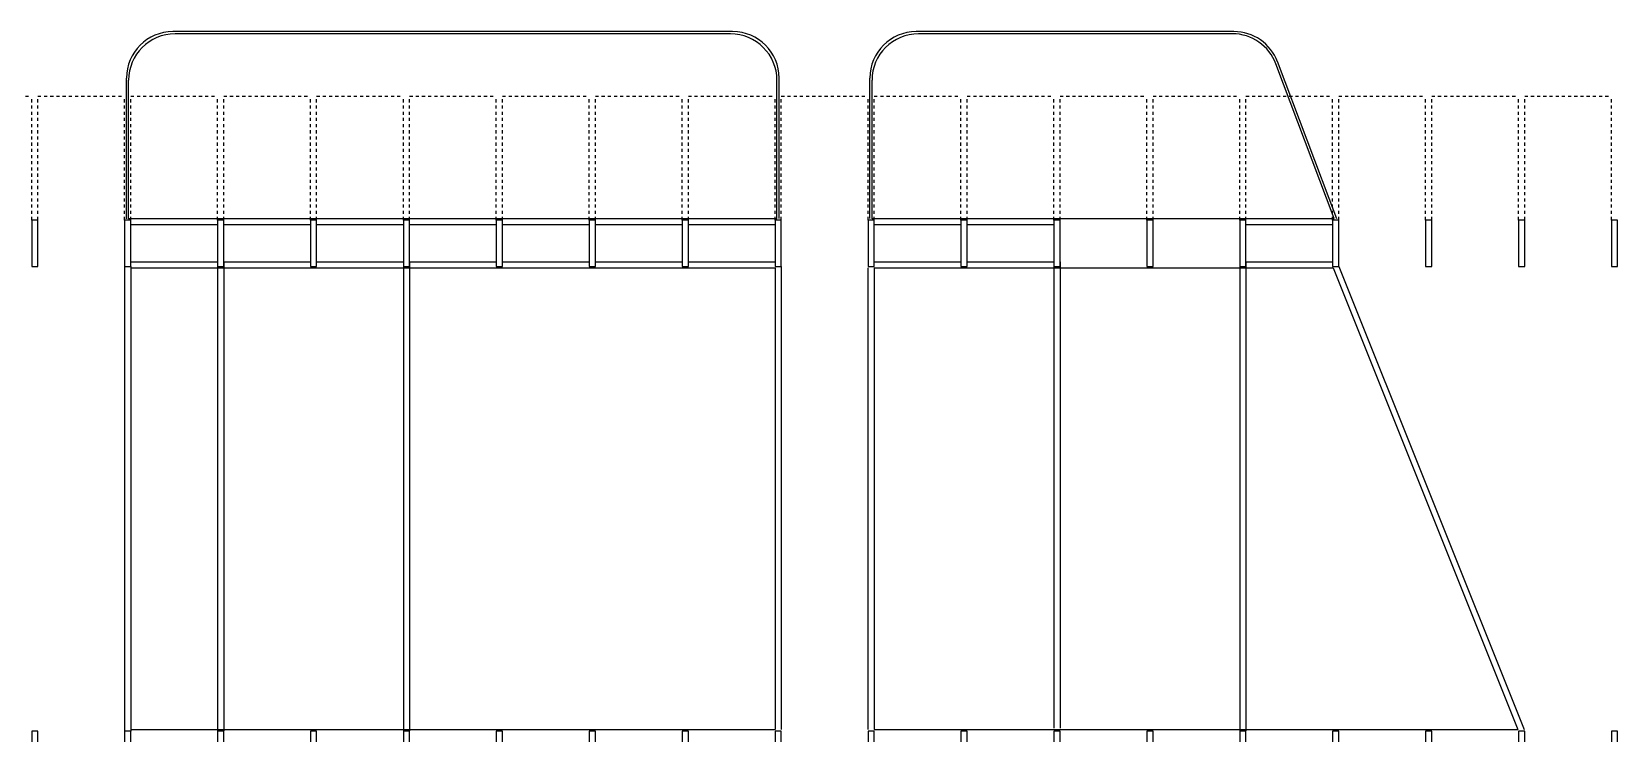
# Model space of a CAD drawing. Extents: x -31 to 207, y 425 to 518.
# Drawn here: x 48.2 to 99.3, y 466.8 to 489.4 of the extents above; entities that cross this region are included whole.
import ezdxf

# ---------------------------------------------------------------- set-up
doc = ezdxf.new("R2010")
doc.units = 0
doc.header["$LTSCALE"] = 0.01
doc.header["$MEASUREMENT"] = 0
doc.linetypes.add('HIDDEN2', pattern=[0.1875, 0.125, -0.0625])
doc.layers.get('0').update_dxf_attribs({"linetype": 'CONTINUOUS'})
for name, color, linetype in [('ESTR', 3, 'CONTINUOUS'), ('PISO', 1, 'CONTINUOUS'), ('PROJ', 1, 'HIDDEN2')]:
    doc.layers.add(name, color=color, linetype=linetype)

# ---------------------------------------------------------------- blocks, each defined once
blk = doc.blocks.new('PILAR-SLS')
for points in [[(0.003, -27.987), (0.203, -27.987), (0.203, -26.487), (0.003, -26.487)], [(0.003, -44.497), (0.203, -44.497), (0.203, -42.997), (0.003, -42.997)]]:
    blk.add_lwpolyline(points, close=True)

msp = doc.modelspace()

# ---------------------------------------------------------------- linework, layer by layer
at = {"layer": 'PISO'}
for p, q in [((70.819, 489.427), (52.749, 489.427)), ((70.749, 489.357), (52.819, 489.357)), ((87.003, 489.427), (76.749, 489.427)), ((86.954, 489.357), (76.819, 489.357)), ((90.241, 483.391), (88.358, 488.387)), ((90.322, 483.376), (88.406, 488.457)), ((51.249, 483.376), (51.249, 487.927)), ((51.319, 483.376), (51.319, 487.857)), ((72.249, 483.376), (72.249, 487.857)), ((72.319, 483.391), (72.319, 487.927)), ((75.249, 483.391), (75.249, 487.927)), ((75.319, 483.376), (75.319, 487.857)), ((51.319, 483.391), (72.249, 483.391)), ((51.39, 483.191), (54.19, 483.191)), ((54.39, 483.341), (54.39, 483.391)), ((54.39, 483.191), (57.19, 483.191)), ((57.39, 483.191), (60.19, 483.191)), ((60.19, 483.341), (60.19, 483.391)), ((60.39, 483.191), (63.19, 483.191)), ((63.39, 483.191), (66.19, 483.191)), ((66.39, 483.191), (69.19, 483.191)), ((69.39, 483.191), (72.19, 483.191)), ((75.319, 483.391), (90.241, 483.391)), ((75.39, 483.191), (78.19, 483.191)), ((78.39, 483.191), (81.19, 483.191)), ((81.39, 483.341), (81.39, 483.391)), ((87.19, 483.341), (87.19, 483.391)), ((87.39, 483.191), (90.19, 483.191)), ((51.19, 481.841), (51.19, 466.831)), ((51.39, 481.991), (54.19, 481.991)), ((51.39, 481.841), (51.39, 466.831)), ((51.39, 481.791), (72.19, 481.791)), ((54.19, 481.994), (54.19, 466.841)), ((54.39, 481.994), (54.39, 466.841)), ((54.39, 481.991), (57.19, 481.991)), ((57.39, 481.991), (60.19, 481.991)), ((60.19, 481.994), (60.19, 466.841)), ((60.39, 481.994), (60.39, 466.841)), ((60.39, 481.991), (63.19, 481.991)), ((63.39, 481.991), (66.19, 481.991)), ((66.39, 481.991), (69.19, 481.991)), ((69.39, 481.991), (72.19, 481.991)), ((72.19, 481.791), (72.19, 466.881)), ((72.39, 481.841), (72.39, 466.881)), ((75.19, 466.881), (75.19, 481.791)), ((75.39, 481.991), (78.19, 481.991)), ((75.39, 481.791), (90.21, 481.791)), ((75.39, 481.791), (75.39, 466.881)), ((78.39, 481.991), (81.19, 481.991)), ((81.19, 481.994), (81.19, 466.923)), ((81.39, 481.994), (81.39, 466.923)), ((87.19, 481.994), (87.19, 466.841)), ((87.39, 481.994), (87.39, 466.841)), ((87.39, 481.991), (90.19, 481.991)), ((90.21, 481.791), (96.17, 466.881)), ((90.39, 481.841), (96.37, 466.881)), ((51.39, 466.881), (72.19, 466.881)), ((75.39, 466.881), (96.17, 466.881))]:
    msp.add_line(p, q, dxfattribs=at)
for centre, start_param, end_param in [((52.749, 487.927), -0.785398, 0.785398), ((52.819, 487.857), -0.785398, 0.785398), ((70.749, 487.857), -2.356194, -0.785398), ((70.819, 487.927), -2.356194, -0.785398), ((76.749, 487.927), -0.785398, 0.785398), ((76.819, 487.857), -0.785398, 0.785398), ((86.954, 487.857), -1.995683, -0.785398), ((87.003, 487.927), -1.995683, -0.785398)]:
    msp.add_ellipse(centre, major_axis=(-1.061, 1.061), ratio=1, start_param=start_param, end_param=end_param, dxfattribs=at)
at = {"layer": 'PROJ'}
for p, q in [((45.39, 487.341), (48.19, 487.341)), ((48.19, 483.341), (48.19, 487.341)), ((48.39, 483.341), (48.39, 487.341)), ((48.39, 487.341), (51.19, 487.341)), ((51.19, 483.341), (51.19, 487.341)), ((51.39, 483.341), (51.39, 487.341)), ((51.39, 487.341), (54.19, 487.341)), ((54.19, 483.341), (54.19, 487.341)), ((54.39, 483.341), (54.39, 487.341)), ((54.39, 487.341), (57.19, 487.341)), ((57.19, 483.341), (57.19, 487.341)), ((57.39, 483.341), (57.39, 487.341)), ((57.39, 487.341), (60.19, 487.341)), ((60.19, 483.341), (60.19, 487.341)), ((60.39, 483.341), (60.39, 487.341)), ((60.39, 487.341), (63.19, 487.341)), ((63.19, 483.341), (63.19, 487.341)), ((63.39, 483.341), (63.39, 487.341)), ((63.39, 487.341), (66.19, 487.341)), ((66.19, 483.341), (66.19, 487.341)), ((66.39, 483.341), (66.39, 487.341)), ((66.39, 487.341), (69.19, 487.341)), ((69.19, 483.341), (69.19, 487.341)), ((69.39, 483.341), (69.39, 487.341)), ((69.39, 487.341), (72.19, 487.341)), ((72.19, 483.341), (72.19, 487.341)), ((72.39, 483.341), (72.39, 487.341)), ((72.39, 487.341), (75.19, 487.341)), ((75.19, 483.341), (75.19, 487.341)), ((75.39, 483.341), (75.39, 487.341)), ((75.39, 487.341), (78.19, 487.341)), ((78.19, 483.341), (78.19, 487.341)), ((78.39, 483.341), (78.39, 487.341)), ((78.39, 487.341), (81.19, 487.341)), ((81.19, 483.341), (81.19, 487.341)), ((81.39, 483.341), (81.39, 487.341)), ((81.39, 487.341), (84.19, 487.341)), ((84.19, 483.341), (84.19, 487.341)), ((84.39, 483.341), (84.39, 487.341)), ((84.39, 487.341), (87.19, 487.341)), ((87.19, 483.341), (87.19, 487.341)), ((87.39, 483.341), (87.39, 487.341)), ((87.39, 487.341), (90.19, 487.341)), ((90.19, 483.341), (90.19, 487.341)), ((90.39, 483.341), (90.39, 487.341)), ((90.39, 487.341), (93.19, 487.341)), ((93.19, 483.341), (93.19, 487.341)), ((93.39, 483.341), (93.39, 487.341)), ((93.39, 487.341), (96.19, 487.341)), ((96.19, 483.341), (96.19, 487.341)), ((96.39, 483.341), (96.39, 487.341)), ((96.39, 487.341), (99.19, 487.341)), ((99.19, 483.341), (99.19, 487.341))]:
    msp.add_line(p, q, dxfattribs=at)

# ---------------------------------------------------------------- block references
at = {"layer": 'ESTR'}
for p in [(48.187, 509.828), (51.187, 509.828), (54.187, 509.828), (57.187, 509.828), (60.187, 509.828), (63.187, 509.828), (66.187, 509.828), (69.187, 509.828), (72.187, 509.828), (75.187, 509.828), (78.187, 509.828), (81.187, 509.828), (84.187, 509.828), (87.187, 509.828), (90.187, 509.828), (93.187, 509.828), (96.187, 509.828), (99.187, 509.828)]:
    msp.add_blockref('PILAR-SLS', p, dxfattribs=at)

doc.saveas('drawing.dxf')
